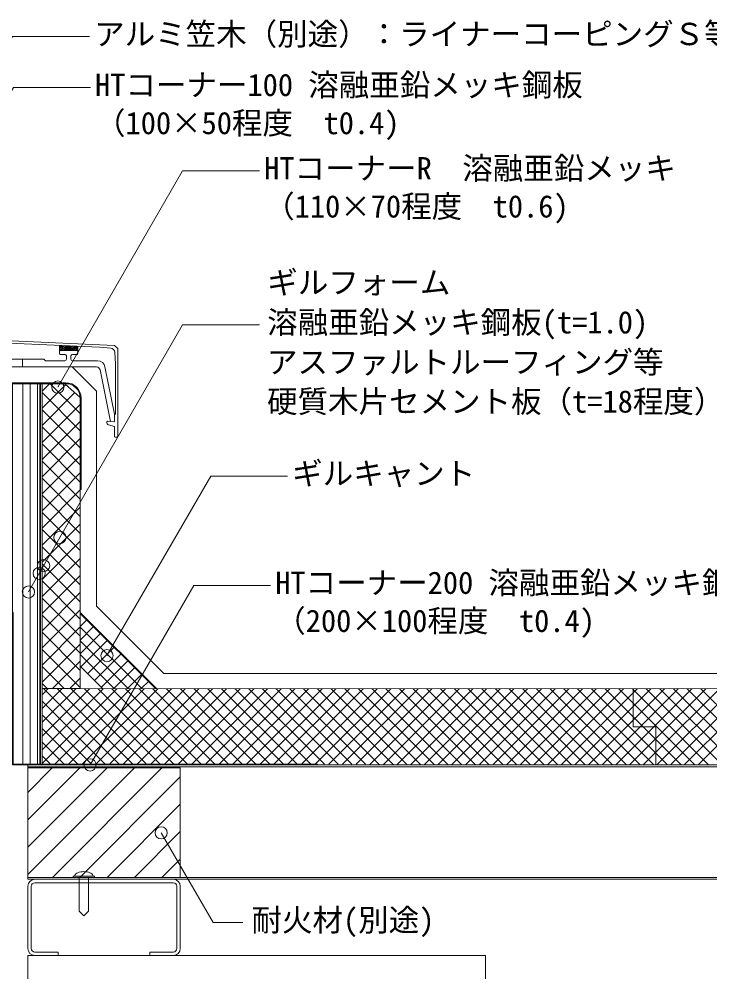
# Model space of a CAD drawing. Units: millimetres, scale not verified. Extents: x -1380 to 1380, y -955 to 955.
# Drawn here: x -475 to -22, y -308 to 316 of the extents above; entities that cross this region are included whole.
import ezdxf
from ezdxf.enums import TextEntityAlignment as Align

# ---------------------------------------------------------------- set-up
doc = ezdxf.new("R2010")
doc.units = ezdxf.units.MM
doc.header["$LTSCALE"] = 3
doc.linetypes.add('USER1', pattern=[3, 2.1, -0.9])
doc.linetypes.add('USER2', pattern=[19.05, 12.7, -6.35])
for name, color, linetype, lineweight in [('0-1_BOUSUI', 1, 'Continuous', 18), ('0-2_MOJI', 7, 'Continuous', 18), ('0-3_HATCH', 9, 'Continuous', 18), ('0-4_KANAMONO', 5, 'Continuous', 18), ('0-6_TEKKOTU', 7, 'Continuous', 18), ('0-7_dekki', 3, 'Continuous', 18), ('0-8_dannnetu', 6, 'Continuous', 18), ('0-9_bo-do', 3, 'Continuous', 18), ('0-A_kasagi', 150, 'Continuous', 18)]:
    doc.layers.add(name, color=color, linetype=linetype, lineweight=lineweight)
doc.styles.add('ＭＳ ゴシック', font='')
doc.styles.get('ＭＳ ゴシック').set_extended_font_data('MS Gothic')

msp = doc.modelspace()

# ---------------------------------------------------------------- linework, layer by layer
at = {"layer": '0-1_BOUSUI', "linetype": 'USER2'}
msp.add_line((-460.976, 77.269), (-460.976, -172.01), dxfattribs=at)
at = {"layer": '0-1_BOUSUI'}
msp.add_lwpolyline([(315.714, -112.731), (-380.02, -112.731), (-424.162, -68.589), (-424.162, 72.411), (-440.02, 88.269), (-604.504, 88.269)], dxfattribs=at)
at = {"layer": '0-2_MOJI'}
for points in [[(-592.707, 110.531), (-479.03, 304.859), (-428.592, 304.859)], [(-614.504, 46.769), (-478.472, 271.465), (-428.034, 271.465)], [(-449.425, 75.053), (-367.58, 216.813), (-317.142, 216.813)], [(-317.142, 115.807), (-367.58, 115.807), (-468.698, -59.335)], [(-417.181, -101.068), (-349.194, 16.689), (-298.756, 16.689)], [(-428.308, -172.729), (-360.322, -54.973), (-309.884, -54.973)], [(-428.308, -172.729), (-360.322, -54.973), (-309.884, -54.973)], [(-381.663, -217.288), (-347.67, -276.166), (-328.157, -276.166)]]:
    msp.add_lwpolyline(points, dxfattribs=at)
for centre in [(-449.425, 75.053), (-448.04, -23.554), (-461.645, -47.118), (-458.736, -42.081), (-468.698, -59.335), (-417.181, -101.068), (-428.308, -172.729), (-428.308, -172.729), (-381.663, -217.288)]:
    msp.add_circle(centre, 4, dxfattribs=at)
at = {"layer": '0-3_HATCH'}
for p, q in [((-448.304, 102.277), (-448.219, 102.362)), ((-448.304, 101.154), (-447.144, 102.314)), ((-448.304, 100.031), (-446.07, 102.266)), ((-448.304, 98.909), (-444.995, 102.218)), ((-447.121, 98.969), (-443.92, 102.171)), ((-445.999, 98.969), (-442.845, 102.123)), ((-444.876, 98.969), (-441.77, 102.075)), ((-443.754, 98.969), (-440.696, 102.027)), ((-442.631, 98.969), (-439.621, 101.98)), ((-441.509, 98.969), (-438.546, 101.932)), ((-440.386, 98.969), (-437.471, 101.884)), ((-439.264, 98.969), (-436.397, 101.836)), ((-438.141, 98.969), (-436.304, 100.806)), ((-437.019, 98.969), (-436.304, 99.684)), ((-436.311, 98.554), (-436.304, 98.561)), ((-472.283, -172.331), (-472.283, 77.269)), ((-467.521, -172.331), (-467.521, 77.269)), ((-462.758, -172.331), (-462.758, 77.269)), ((-459.762, 72.386), (-454.879, 77.269)), ((-459.762, 61.16), (-444.179, 76.744)), ((-434.762, 57.627), (-454.405, 77.269)), ((-459.762, 49.935), (-438.271, 71.427)), ((-434.762, 46.402), (-459.762, 71.402)), ((-459.762, 38.71), (-434.762, 63.71)), ((-434.762, 35.176), (-459.762, 60.176)), ((-459.762, 27.484), (-434.762, 52.484)), ((-434.762, 23.951), (-459.762, 48.951)), ((-459.762, 16.259), (-434.762, 41.259)), ((-434.762, 12.726), (-459.762, 37.726)), ((-459.762, 5.034), (-434.762, 30.034)), ((-434.762, 1.5), (-459.762, 26.5)), ((-459.762, -6.192), (-434.762, 18.808)), ((-434.762, -9.725), (-459.762, 15.275)), ((-459.762, -17.417), (-434.762, 7.583)), ((-434.762, -20.95), (-459.762, 4.05)), ((-459.762, -28.642), (-434.762, -3.642)), ((-434.762, -32.176), (-459.762, -7.176)), ((-459.762, -39.868), (-434.762, -14.868)), ((-434.762, -43.401), (-459.762, -18.401)), ((-459.762, -51.093), (-434.762, -26.093)), ((-434.762, -54.626), (-459.762, -29.626)), ((-459.762, -62.318), (-434.762, -37.318)), ((-434.762, -65.852), (-459.762, -40.852)), ((-459.762, -73.544), (-434.762, -48.544)), ((-434.762, -77.077), (-459.762, -52.077)), ((-459.762, -84.769), (-434.762, -59.769)), ((-434.762, -88.302), (-459.762, -63.302)), ((-459.762, -95.994), (-434.762, -70.994)), ((-434.762, -99.527), (-459.762, -74.527)), ((-434.762, -72.885), (-434.685, -72.808)), ((-385.447, -122.731), (-434.762, -73.415)), ((-434.762, -81.866), (-430.195, -77.298)), ((-459.762, -107.22), (-434.762, -82.22)), ((-434.762, -110.753), (-459.762, -85.753)), ((-434.762, -90.846), (-425.705, -81.788)), ((-394.427, -122.731), (-434.762, -82.395)), ((-434.762, -99.826), (-421.215, -86.278)), ((-459.762, -118.445), (-434.762, -93.445)), ((-403.407, -122.731), (-434.762, -91.376)), ((-434.402, -108.446), (-416.725, -90.769)), ((-434.762, -121.978), (-459.762, -96.978)), ((-429.912, -112.936), (-412.234, -95.259)), ((-425.422, -117.427), (-407.744, -99.749)), ((-452.823, -122.731), (-434.762, -104.67)), ((-412.388, -122.731), (-434.762, -100.356)), ((-420.932, -121.917), (-403.254, -104.239)), ((-445.235, -122.731), (-459.762, -108.203)), ((-412.766, -122.731), (-398.764, -108.729)), ((-441.598, -122.731), (-434.762, -115.895)), ((-403.786, -122.731), (-394.274, -113.219)), ((-394.805, -122.731), (-389.784, -117.709)), ((-456.46, -122.731), (-459.762, -119.429)), ((-459.762, -126.839), (-455.655, -122.731)), ((-459.762, -135.819), (-446.676, -122.733)), ((-459.762, -144.799), (-437.697, -122.734)), ((-459.762, -153.78), (-428.718, -122.735)), ((-459.762, -162.76), (-419.739, -122.737)), ((-459.762, -171.74), (-410.76, -122.738)), ((-409.297, -172.331), (-458.897, -122.731)), ((-451.373, -172.331), (-401.781, -122.739)), ((-400.317, -172.331), (-449.915, -122.732)), ((-442.393, -172.331), (-392.802, -122.741)), ((-391.336, -172.331), (-440.934, -122.733)), ((-433.412, -172.331), (-383.823, -122.742)), ((-382.356, -172.331), (-431.952, -122.735)), ((-424.432, -172.331), (-374.845, -122.743)), ((-373.376, -172.331), (-422.971, -122.736)), ((-415.452, -172.331), (-365.866, -122.744)), ((-364.396, -172.331), (-413.989, -122.737)), ((-406.472, -172.331), (-356.887, -122.746)), ((-355.415, -172.331), (-405.007, -122.739)), ((-397.491, -172.331), (-347.908, -122.747)), ((-346.435, -172.331), (-396.026, -122.74)), ((-388.511, -172.331), (-338.929, -122.748)), ((-337.455, -172.331), (-387.044, -122.741)), ((-385.825, -122.731), (-385.294, -122.199)), ((-379.531, -172.331), (-329.95, -122.75)), ((-328.475, -172.331), (-378.063, -122.743)), ((-370.551, -172.331), (-320.971, -122.751)), ((-319.494, -172.331), (-369.081, -122.744)), ((-361.57, -172.331), (-311.992, -122.752)), ((-310.514, -172.331), (-360.1, -122.745)), ((-352.59, -172.331), (-303.013, -122.754)), ((-301.534, -172.331), (-351.118, -122.747)), ((-343.61, -172.331), (-294.034, -122.755)), ((-292.554, -172.331), (-342.136, -122.748)), ((-334.63, -172.331), (-285.055, -122.756)), ((-283.573, -172.331), (-333.155, -122.749)), ((-325.649, -172.331), (-276.076, -122.758)), ((-274.59, -172.334), (-324.173, -122.751)), ((-316.669, -172.331), (-267.097, -122.759)), ((-265.604, -172.34), (-315.192, -122.752)), ((-307.689, -172.331), (-258.118, -122.76)), ((-256.617, -172.346), (-306.21, -122.753)), ((-298.709, -172.331), (-249.139, -122.761)), ((-247.631, -172.352), (-297.229, -122.754)), ((-289.728, -172.331), (-240.16, -122.763)), ((-238.645, -172.358), (-288.247, -122.756)), ((-280.748, -172.331), (-231.181, -122.764)), ((-229.659, -172.364), (-279.266, -122.757)), ((-271.773, -172.336), (-222.202, -122.765)), ((-220.672, -172.37), (-270.284, -122.758)), ((-262.798, -172.342), (-213.223, -122.767)), ((-211.686, -172.376), (-261.302, -122.76)), ((-253.824, -172.348), (-204.245, -122.768)), ((-202.7, -172.382), (-252.321, -122.761)), ((-244.85, -172.354), (-195.266, -122.769)), ((-193.713, -172.388), (-243.339, -122.762)), ((-235.876, -172.36), (-186.287, -122.771)), ((-184.727, -172.394), (-234.358, -122.764)), ((-226.902, -172.366), (-177.308, -122.772)), ((-175.741, -172.4), (-225.376, -122.765)), ((-217.927, -172.372), (-168.329, -122.773)), ((-166.754, -172.406), (-216.395, -122.766)), ((-208.953, -172.378), (-159.35, -122.775)), ((-157.768, -172.412), (-207.413, -122.768)), ((-199.979, -172.384), (-150.371, -122.776)), ((-148.782, -172.418), (-198.431, -122.769)), ((-191.005, -172.39), (-141.392, -122.777)), ((-139.796, -172.424), (-189.45, -122.77)), ((-182.03, -172.396), (-132.413, -122.779)), ((-130.809, -172.43), (-180.468, -122.771)), ((-173.056, -172.402), (-123.434, -122.78)), ((-121.823, -172.437), (-171.487, -122.773)), ((-164.082, -172.408), (-114.455, -122.781)), ((-112.837, -172.443), (-162.505, -122.774)), ((-155.108, -172.414), (-105.476, -122.782)), ((-103.85, -172.449), (-153.524, -122.775)), ((-146.134, -172.42), (-96.497, -122.784)), ((-94.864, -172.455), (-144.542, -122.777)), ((-137.159, -172.426), (-87.518, -122.785)), ((-85.878, -172.461), (-135.56, -122.778)), ((-128.185, -172.432), (-78.539, -122.786)), ((-76.892, -172.467), (-126.579, -122.779)), ((-67.905, -172.473), (-117.597, -122.781)), ((-58.919, -172.479), (-108.616, -122.782)), ((-57.295, -165.122), (-99.634, -122.783)), ((-72.295, -141.142), (-90.653, -122.785)), ((-72.295, -132.162), (-81.671, -122.786)), ((-72.295, -123.182), (-72.689, -122.787)), ((-72.295, -125.522), (-69.565, -122.792)), ((-72.295, -134.503), (-60.586, -122.793)), ((-72.295, -143.483), (-51.607, -122.795)), ((-22.746, -172.731), (-72.295, -123.182)), ((-67.563, -147.731), (-42.628, -122.796)), ((-13.766, -172.731), (-63.704, -122.793)), ((-58.582, -147.731), (-33.649, -122.798)), ((-57.295, -155.424), (-24.67, -122.799)), ((-57.295, -164.404), (-15.691, -122.8)), ((-56.642, -172.731), (-6.713, -122.802)), ((-4.785, -172.731), (-54.722, -122.794)), ((-47.661, -172.731), (2.266, -122.803)), ((4.195, -172.731), (-45.74, -122.796)), ((-38.681, -172.731), (11.245, -122.805)), ((13.175, -172.731), (-36.759, -122.797)), ((-29.701, -172.731), (20.224, -122.806)), ((22.155, -172.731), (-27.777, -122.798)), ((-418.277, -172.331), (-459.762, -130.846)), ((-119.211, -172.438), (-72.295, -125.522)), ((-110.237, -172.444), (-72.295, -134.503)), ((-31.726, -172.731), (-72.295, -132.162)), ((-427.257, -172.331), (-459.762, -139.826)), ((-101.263, -172.45), (-72.295, -143.483)), ((-65.706, -147.731), (-72.295, -141.142)), ((-436.238, -172.331), (-459.762, -148.806)), ((-92.288, -172.456), (-67.563, -147.731)), ((-83.314, -172.462), (-58.582, -147.731)), ((-57.295, -156.142), (-65.706, -147.731)), ((-74.34, -172.468), (-57.295, -155.424)), ((-40.706, -172.731), (-57.295, -156.142)), ((-445.218, -172.331), (-459.762, -157.786)), ((-454.198, -172.331), (-459.762, -166.767)), ((-65.366, -172.474), (-57.295, -164.404)), ((-49.687, -172.731), (-57.295, -165.122)), ((-469.104, -190.784), (-453.051, -174.731)), ((-469.104, -208.744), (-435.091, -174.731)), ((-469.104, -226.705), (-417.13, -174.731)), ((-469.104, -244.665), (-399.17, -174.731)), ((-453.009, -246.531), (-381.209, -174.731)), ((-435.049, -246.531), (-369.104, -180.586)), ((-417.088, -246.531), (-369.104, -198.547)), ((-399.128, -246.531), (-369.104, -216.507)), ((-381.167, -246.531), (-369.104, -234.468))]:
    msp.add_line(p, q, dxfattribs=at)
msp.add_lwpolyline([(-469.104, -246.531), (-369.104, -246.531), (-369.104, -174.731), (-469.104, -174.731)], close=True, dxfattribs=at)
at = {"layer": '0-4_KANAMONO'}
for p, q in [((-444.162, 77.269), (-534.162, 77.269)), ((-464.504, -247.731), (-373.704, -247.731)), ((-469.104, -293.131), (-469.104, -252.331)), ((-466.804, -252.331), (-466.804, -293.131)), ((-373.704, -250.031), (-464.504, -250.031)), ((-371.404, -293.131), (-371.404, -252.331)), ((-369.104, -252.331), (-369.104, -293.131))]:
    msp.add_line(p, q, dxfattribs=at)
for points in [[(-534.162, 77.269), (-534.162, 77.869), (-444.162, 77.869)], [(-434.162, 67.869), (-434.162, 7.869), (-434.762, 7.869), (-434.762, 67.869)], [(-464.504, -295.431), (-449.104, -295.431), (-449.104, -297.731), (-464.504, -297.731)], [(-373.704, -297.731), (-389.104, -297.731), (-389.104, -295.431), (-373.704, -295.431)]]:
    msp.add_lwpolyline(points, dxfattribs=at)
msp.add_lwpolyline([(-460.762, -172.331), (-459.762, -172.331), (-459.762, 77.269), (-460.762, 77.269)], close=True, dxfattribs=at)
at = {"layer": '0-4_KANAMONO', "color": 3}
msp.add_lwpolyline([(-279.104, -172.731), (-479.104, -172.731), (-479.104, -72.731), (-478.704, -72.731), (-478.704, -172.331), (-279.104, -172.331)], close=True, dxfattribs=at)
at = {"layer": '0-4_KANAMONO'}
for centre, radius, start, end in [((-444.162, 67.869), 10, 0, 90), ((-444.162, 67.869), 9.4, 0, 90), ((-464.504, -252.331), 4.6, 90, 180), ((-373.704, -252.331), 4.6, 0, 90), ((-464.504, -252.331), 2.3, 90, 180), ((-373.704, -252.331), 2.3, 360, 90), ((-464.504, -293.131), 4.6, 180, 270), ((-464.504, -293.131), 2.3, 180, 270), ((-373.704, -293.131), 2.3, 270, 360), ((-373.704, -293.131), 4.6, 270, 0)]:
    msp.add_arc(centre, radius, start, end, dxfattribs=at)
at = {"layer": '0-6_TEKKOTU'}
msp.add_lwpolyline([(-300.104, -317.731), (-169.104, -317.731), (-169.104, -297.731), (-469.104, -297.731), (-469.104, -317.731), (-338.104, -317.731)], dxfattribs=at)
at = {"layer": '0-7_dekki', "color": 4}
for p, q in [((315.714, -173.931), (-469.104, -173.931)), ((-469.104, -246.531), (315.714, -246.531))]:
    msp.add_line(p, q, dxfattribs=at)
at = {"layer": '0-7_dekki'}
for p, q in [((-431.291, -242.777), (-430.281, -242.912)), ((-430.281, -242.912), (-429.333, -243.133)), ((-429.333, -243.133), (-428.477, -243.433)), ((-425.333, -245.731), (-439.333, -245.731)), ((-439.333, -246.731), (-439.333, -245.731)), ((-438.333, -245.731), (-438.242, -245.21)), ((-435.333, -246.771), (-435.333, -268.731)), ((-429.333, -246.771), (-429.333, -268.731)), ((-426.425, -245.21), (-426.333, -245.731)), ((-425.333, -246.731), (-425.333, -245.731)), ((-432.333, -271.731), (-435.333, -268.731)), ((-432.333, -271.731), (-429.333, -268.731))]:
    msp.add_line(p, q, dxfattribs=at)
at = {"layer": '0-7_dekki', "color": 4}
msp.add_lwpolyline([(315.714, -172.731), (-469.104, -172.731), (-469.104, -247.731), (315.714, -247.731)], dxfattribs=at)
at = {"layer": '0-7_dekki'}
for points in [[(-438.242, -245.21), (-437.972, -244.705), (-437.53, -244.231), (-436.93, -243.803), (-436.19, -243.433), (-435.333, -243.133), (-434.385, -242.912), (-433.375, -242.777), (-432.333, -242.731), (-431.291, -242.777)], [(-428.477, -243.433), (-427.737, -243.803), (-427.137, -244.231), (-426.695, -244.705), (-426.425, -245.21)]]:
    msp.add_lwpolyline(points, dxfattribs=at)
at = {"layer": '0-8_dannnetu'}
for p, q in [((-434.762, -72.731), (-384.762, -122.731)), ((-434.762, -108.086), (-420.118, -122.731)), ((315.714, -122.844), (-459.762, -122.731)), ((-57.295, -147.731), (-57.295, -172.73)), ((-279.104, -172.731), (315.714, -172.731))]:
    msp.add_line(p, q, dxfattribs=at)
msp.add_lwpolyline([(-459.762, 77.269), (-444.762, 77.269), (-434.762, 68.269), (-434.762, -122.731), (-459.762, -122.731), (-459.762, 27.269)], close=True, dxfattribs=at)
for points in [[(-459.762, -122.731), (-459.762, -172.331), (-279.104, -172.331), (-279.104, -172.731), (315.714, -172.731)], [(-57.295, -147.731), (-72.295, -147.731), (-72.295, -122.731)]]:
    msp.add_lwpolyline(points, dxfattribs=at)
at = {"layer": '0-9_bo-do'}
msp.add_lwpolyline([(-479.104, 77.269), (-461.162, 77.269), (-461.162, -172.331), (-479.104, -172.331)], close=True, dxfattribs=at)
at = {"layer": '0-A_kasagi'}
for p, q in [((-448.304, 98.469), (-448.304, 102.365)), ((-436.304, 98.469), (-436.304, 101.832)), ((-448.304, 96.969), (-448.304, 98.469)), ((-447.804, 98.969), (-436.804, 98.969)), ((-444.804, 96.469), (-447.804, 96.469)), ((-443.804, 93.269), (-443.804, 95.469)), ((-440.804, 95.469), (-440.804, 93.269)), ((-436.804, 96.469), (-439.804, 96.469)), ((-436.304, 98.469), (-436.304, 96.969)), ((-424.123, 88.269), (-621.085, 88.269)), ((-439.804, 92.269), (-423.403, 92.269)), ((-417.304, 52.083), (-417.304, 51.768)), ((-412.625, 52.292), (-416.769, 52.581)), ((-411.804, 42.269), (-410.604, 42.269))]:
    msp.add_line(p, q, dxfattribs=at)
at = {"layer": '0-A_kasagi', "linetype": 'USER1'}
msp.add_line((-472.604, 93.269), (-472.604, 88.269), dxfattribs=at)
at = {"layer": '0-A_kasagi'}
for points in [[(-410.104, 42.769), (-410.104, 100.269), (-412.197, 102.362), (-615.104, 111.38), (-617.197, 113.473), (-633.189, 114.184), (-635.104, 112.269), (-635.104, 42.769)], [(-630.055, 112.519), (-617.902, 111.915), (-615.377, 109.391), (-605.104, 109.334), (-422.197, 101.205), (-414.745, 100.578)], [(-411.999, 97.708), (-411.704, 90.269), (-411.704, 57.269), (-412.304, 57.269), (-412.304, 52.591)], [(-600.404, 92.269), (-587.604, 92.269), (-586.604, 93.269), (-523.104, 93.269), (-522.604, 92.769), (-522.104, 93.269), (-458.604, 93.269), (-457.604, 92.269), (-444.804, 92.269)], [(-418.5, 88.25), (-412.304, 57.269), (-412.304, 52.591)], [(-412.625, 52.292), (-414.91, 52.451), (-421.671, 86.259)], [(-416.195, 50.32), (-412.304, 49.269), (-412.304, 42.769)]]:
    msp.add_lwpolyline(points, dxfattribs=at)
for centre, radius, start, end in [((-414.997, 97.589), 3, 2.2709, 85.1919), ((-447.804, 98.469), 0.5, 90, 180), ((-447.804, 96.969), 0.5, 180, 270), ((-444.804, 95.469), 1, 0, 90), ((-439.804, 95.469), 1, 90, 180), ((-436.804, 98.469), 0.5, 0, 90), ((-436.804, 96.969), 0.5, 270, 0), ((-444.804, 93.269), 1, 270, 0), ((-439.804, 93.269), 1, 180, 270), ((-424.124, 85.768), 2.501, 11.32307, 89.99131), ((-423.403, 87.269), 5, 11.3185, 89.9984), ((-416.804, 52.083), 0.5, 86.00002, 180), ((-415.804, 51.768), 1.5, 179.99999, 254.89435), ((-412.604, 52.591), 0.3, 265.99992, 0.00003), ((-412.604, 52.591), 0.3, 265.99992, 0.00003), ((-411.804, 42.769), 0.5, 180, 270), ((-410.604, 42.769), 0.5, 270, 0)]:
    msp.add_arc(centre, radius, start, end, dxfattribs=at)

# ---------------------------------------------------------------- texts
at = {"layer": '0-2_MOJI', "style": 'ＭＳ ゴシック'}
for s, p in [('アルミ笠木（別途）：ライナーコーピングＳ等', (-425.592, 294.859)), ('HTコーナー100 溶融亜鉛メッキ鋼板', (-425.034, 261.465)), ('（100×50程度\u3000t0.4)', (-425.034, 236.485)), ('HTコーナーR\u3000溶融亜鉛メッキ', (-314.142, 206.813)), ('（110×70程度\u3000t0.6)', (-314.142, 181.832)), ('ギルフォーム', (-312.026, 131.914)), ('溶融亜鉛メッキ鋼板(t=1.0)', (-312.142, 105.807)), ('アスファルトルーフィング等', (-312.257, 79.7)), ('硬質木片セメント板（t=18程度）', (-312.257, 53.883)), ('ギルキャント', (-295.756, 6.689)), ('HTコーナー200 溶融亜鉛メッキ鋼板', (-306.884, -64.973)), ('（200×100程度\u3000t0.4)', (-306.884, -89.953)), ('耐火材(別途)', (-322.451, -286.166))]:
    msp.add_text(s, height=14.66, dxfattribs=at).set_placement(p, align=Align.BOTTOM_LEFT)

doc.saveas('drawing.dxf')
